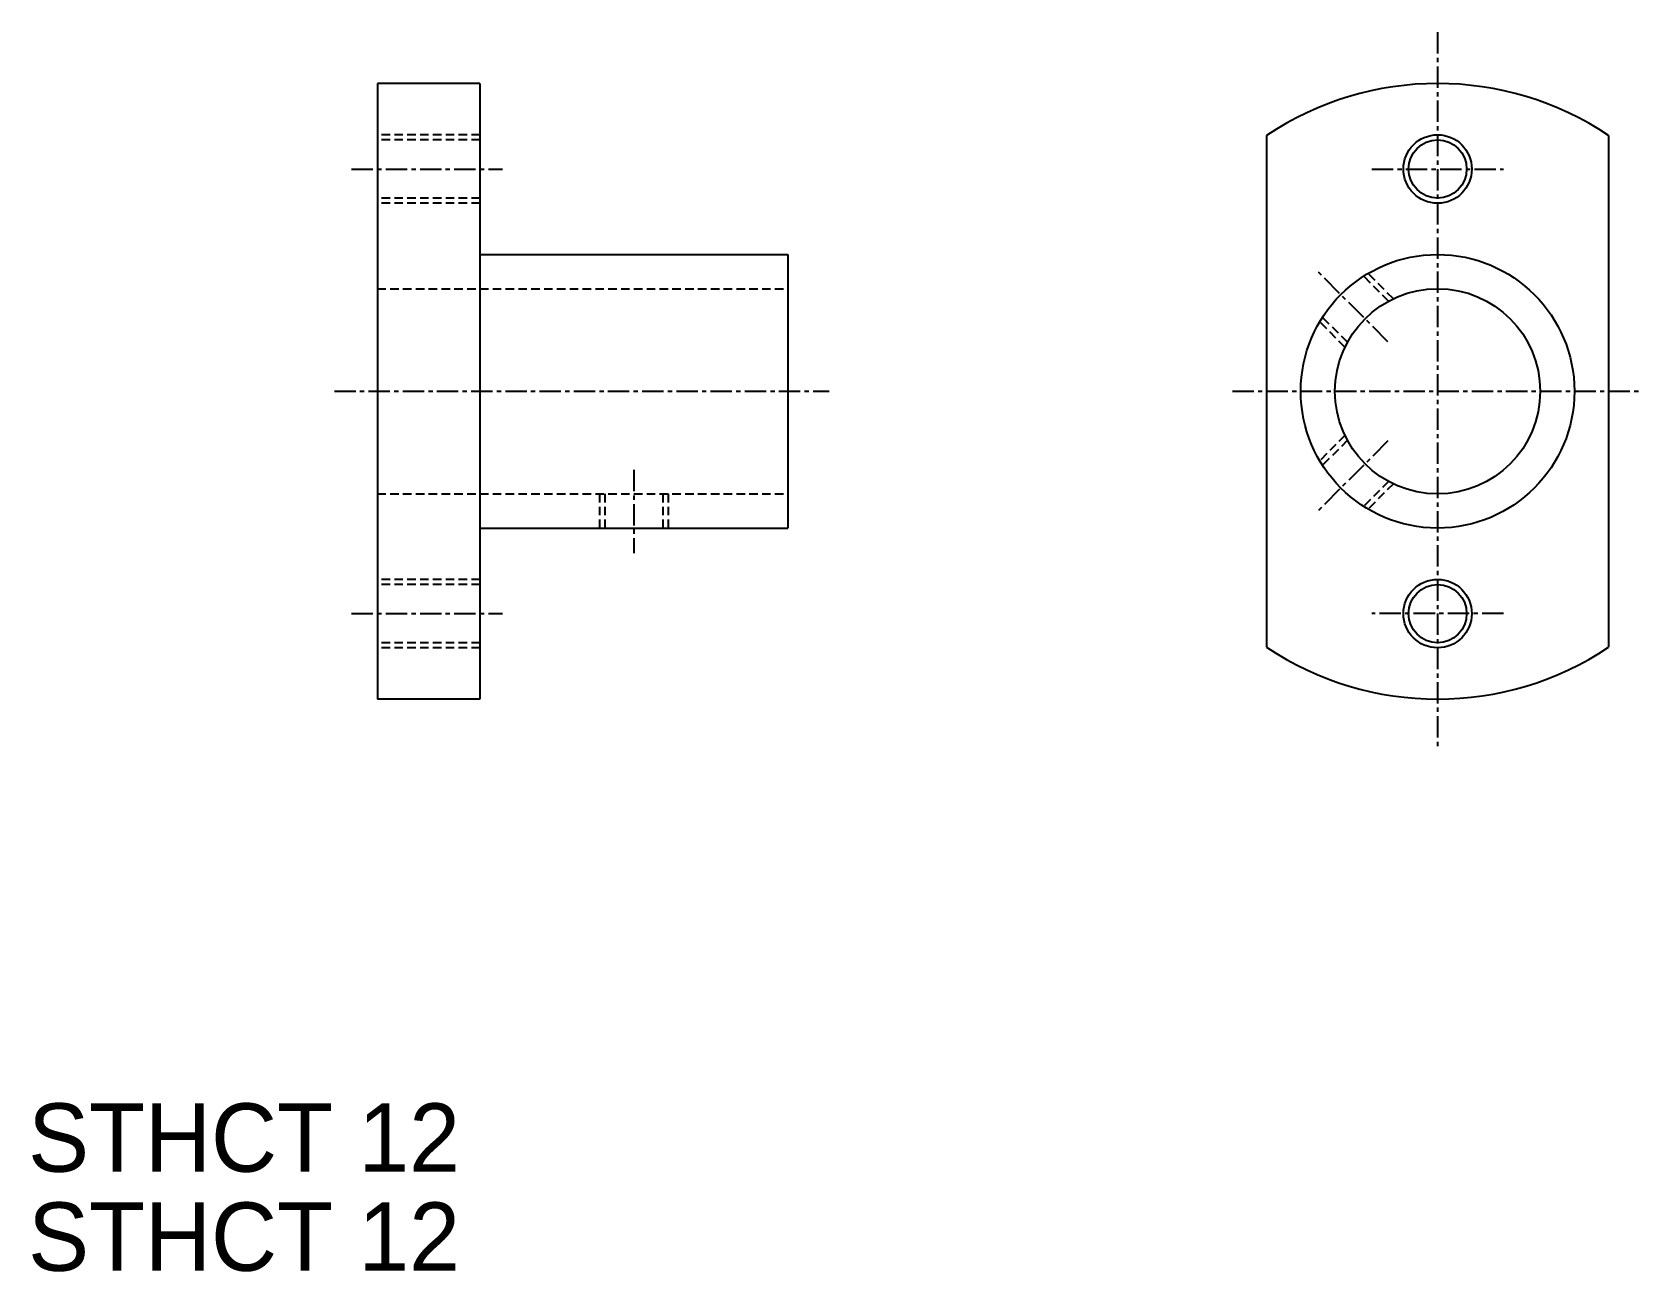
# Model space of a CAD drawing. Extents: x 775 to 869.2, y -642.6 to -570.1.
import ezdxf

# ---------------------------------------------------------------- set-up
doc = ezdxf.new("R2010")
doc.units = 0
doc.linetypes.add('CENTER', pattern=[2, 1.25, -0.25, 0.25, -0.25])
doc.linetypes.add('DASHED', pattern=[0.75, 0.5, -0.25])
doc.layers.get('0').update_dxf_attribs({"linetype": 'CONTINUOUS'})
doc.layers.add('CENTER', color=1, linetype='CENTER')

msp = doc.modelspace()

# ---------------------------------------------------------------- linework, layer by layer
at = {"color": 7, "linetype": 'CONTINUOUS'}
for p, q in [((795.23, -573.137), (795.23, -609.137)), ((801.23, -573.137), (795.23, -573.137)), ((801.23, -573.137), (801.23, -609.137)), ((847.23, -576.17), (847.23, -606.103)), ((867.23, -576.17), (867.23, -606.103)), ((795.23, -582.137), (795.23, -582.136)), ((801.23, -583.137), (819.23, -583.137)), ((819.23, -583.137), (819.23, -599.137)), ((801.23, -599.137), (819.23, -599.137)), ((801.23, -609.137), (795.23, -609.137))]:
    msp.add_line(p, q, dxfattribs=at)
at = {"color": 3, "linetype": 'DASHED'}
for p, q in [((801.23, -576.137), (795.23, -576.137)), ((801.23, -576.437), (795.23, -576.437)), ((801.23, -579.837), (795.23, -579.837)), ((801.23, -580.137), (795.23, -580.137)), ((854.363, -585.866), (852.904, -584.407)), ((854.644, -585.722), (853.167, -584.245)), ((795.23, -585.137), (819.23, -585.137)), ((851.815, -588.551), (850.338, -587.074)), ((851.959, -588.27), (850.5, -586.811)), ((851.815, -593.722), (850.338, -595.2)), ((851.959, -594.003), (850.5, -595.462)), ((854.363, -596.407), (852.904, -597.866)), ((854.644, -596.551), (853.167, -598.028)), ((795.23, -597.137), (819.23, -597.137)), ((808.23, -597.137), (808.23, -599.137)), ((808.53, -597.137), (808.53, -599.137)), ((811.93, -597.137), (811.93, -599.137)), ((812.23, -597.137), (812.23, -599.137)), ((801.23, -602.137), (795.23, -602.137)), ((801.23, -602.437), (795.23, -602.437)), ((801.23, -605.837), (795.23, -605.837)), ((801.23, -606.137), (795.23, -606.137))]:
    msp.add_line(p, q, dxfattribs=at)
at = {"color": 3, "linetype": 'CONTINUOUS'}
for centre in [(857.23, -578.137), (857.23, -604.137)]:
    msp.add_circle(centre, 2, dxfattribs=at)
at = {"color": 7, "linetype": 'CONTINUOUS'}
for centre, radius in [((857.23, -578.137), 1.7), ((857.23, -591.137), 8), ((857.23, -591.137), 6), ((857.23, -604.137), 1.7)]:
    msp.add_circle(centre, radius, dxfattribs=at)
for start, end in [(56.25101, 123.74899), (236.25101, 303.74899)]:
    msp.add_arc((857.23, -591.137), 18, start, end, dxfattribs=at)
at = {"layer": 'CENTER', "color": 1, "linetype": 'CENTER'}
for p, q in [((857.23, -570.137), (857.23, -612.137)), ((793.725, -578.137), (802.541, -578.137)), ((853.38, -578.137), (861.079, -578.137)), ((854.329, -588.236), (850.158, -584.066)), ((792.715, -591.137), (821.656, -591.137)), ((845.23, -591.137), (869.23, -591.137)), ((854.329, -594.037), (850.158, -598.208)), ((810.23, -595.728), (810.23, -600.595)), ((793.725, -604.137), (802.541, -604.137)), ((861.079, -604.137), (853.38, -604.137))]:
    msp.add_line(p, q, dxfattribs=at)

# ---------------------------------------------------------------- texts
at = {"color": 7, "linetype": 'CONTINUOUS'}
for p in [(774.805, -636.778), (774.805, -642.572)]:
    msp.add_text('STHCT 12', height=4, dxfattribs=at).set_placement(p)

doc.saveas('drawing.dxf')
